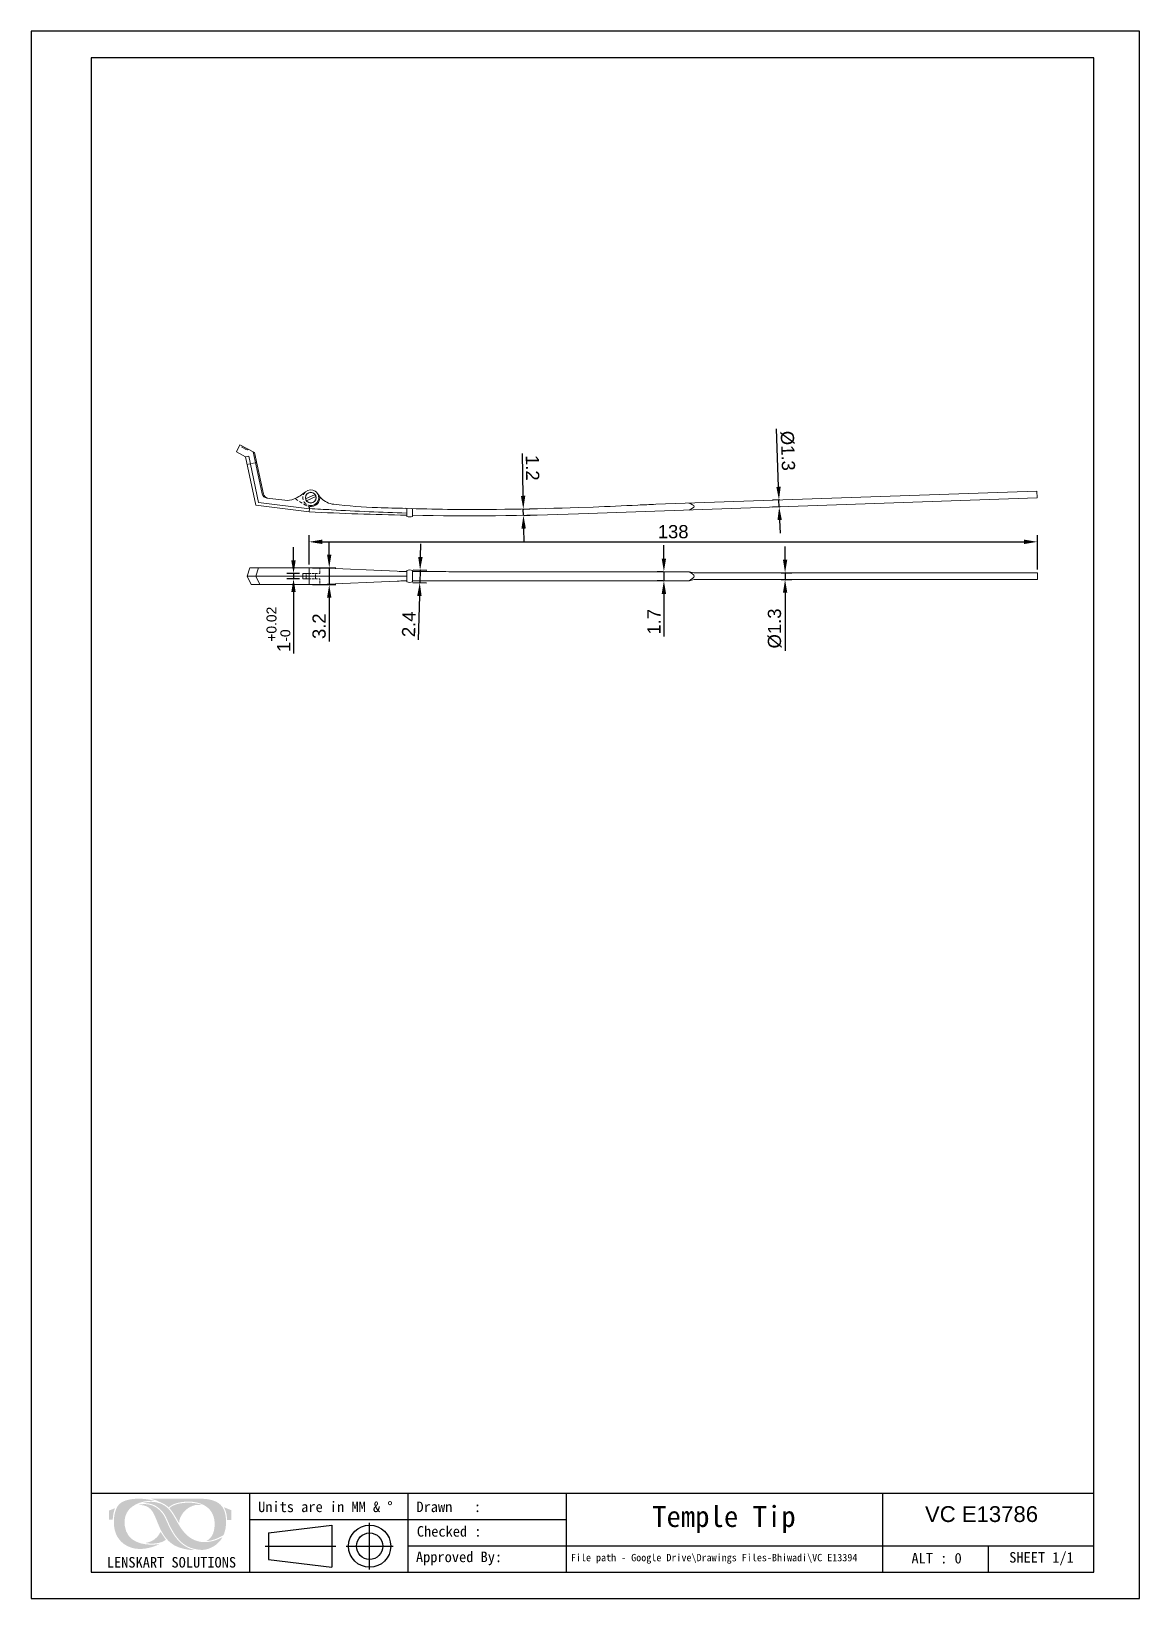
# Model space of a CAD drawing. Header units: inches. Extents: x 1 to 211, y -172 to 125.
import ezdxf

# ---------------------------------------------------------------- set-up
doc = ezdxf.new("R2010")
doc.units = ezdxf.units.IN
doc.header["$MEASUREMENT"] = 0
doc.linetypes.add('HIDDEN', pattern=[9.525, 6.35, -3.175])
doc.layers.add('Dimension', color=3, linetype='Continuous')
doc.layers.add('图框-线条', color=7, linetype='Continuous')
doc.layers.add('绘图层', color=7, linetype='Continuous', lineweight=15)
doc.styles.get("Standard").update_dxf_attribs({"font": 'arial.ttf'})
doc.styles.add('宋体', font='SimSun.ttf')
doc.styles.add('样式 1', font='romant.shx')
doc.dimstyles.new('ISO-25$0', dxfattribs={"dimtxt": 2.5, "dimasz": 2.5, "dimexe": 0.5, "dimexo": 1, "dimgap": 1, "dimtad": 0, "dimtih": 1, "dimtoh": 1, "dimdec": 1, "dimzin": 10, "dimdsep": 46, "dimlunit": 6, "dimtxsty": '样式 1', "dimcen": 0, "dimclrd": 256, "dimclre": 256, "dimclrt": 7, "dimazin": 0, "dimtfac": 1, "dimtdec": 1, "dimtofl": 0, "dimtmove": 0, "dimatfit": 0, "dimfxl": 1, "dimtolj": 1, "dimtzin": 10, "dimarcsym": 0})

# ---------------------------------------------------------------- blocks, each defined once
blk = doc.blocks.new('*D10')
at = {"layer": 'Defpoints', "color": 0, "transparency": 16777216}
for p in [(191.7, 28.46), (53.7, 23.55), (191.7, 22.6)]:
    blk.add_point(p, dxfattribs=at)
at = {"layer": 'Dimension', "color": 0, "lineweight": -2, "transparency": 16777216}
for p, q in [((53.7, 24.18), (53.7, 29.71)), ((191.7, 23.23), (191.7, 29.71)), ((56.2, 28.46), (189.2, 28.46))]:
    blk.add_line(p, q, dxfattribs=at)
at = {"layer": 'Dimension', "color": 0, "transparency": 16777216}
for points in [[(56.2, 28.88), (56.2, 28.05), (53.7, 28.46)], [(189.2, 28.88), (189.2, 28.05), (191.7, 28.46)]]:
    blk.add_solid(points, dxfattribs=at)
at = {"layer": 'Dimension', "color": 0, "transparency": 16777216, "insert": (122.7, 30.37), "char_height": 2.5, "attachment_point": 5}
blk.add_mtext('138', dxfattribs=at)
blk = doc.blocks.new('*D11')
at = {"layer": 'Defpoints', "color": 0, "transparency": 16777216}
for p in [(142.55, 22.6), (142.55, 21.3), (143.9, 21.3)]:
    blk.add_point(p, dxfattribs=at)
at = {"layer": 'Dimension', "color": 0, "lineweight": -2, "transparency": 16777216}
for p, q in [((143.9, 25.1), (143.9, 27.6)), ((143.17, 22.6), (145.15, 22.6)), ((143.17, 21.3), (145.15, 21.3)), ((143.9, 22.6), (143.9, 21.3)), ((143.9, 18.8), (143.9, 7.78))]:
    blk.add_line(p, q, dxfattribs=at)
at = {"layer": 'Dimension', "color": 0, "transparency": 16777216}
for points in [[(143.49, 25.1), (144.32, 25.1), (143.9, 22.6)], [(143.49, 18.8), (144.32, 18.8), (143.9, 21.3)]]:
    blk.add_solid(points, dxfattribs=at)
at = {"layer": 'Dimension', "color": 0, "transparency": 16777216, "insert": (141.93, 12.04), "char_height": 2.5, "attachment_point": 5, "rotation": 90}
blk.add_mtext('%%c1.3', dxfattribs=at)
blk = doc.blocks.new('*D12')
at = {"layer": 'Defpoints', "color": 0, "transparency": 16777216}
for p in [(120.94, 21.1), (121.33, 22.8), (121.33, 21.1)]:
    blk.add_point(p, dxfattribs=at)
at = {"layer": 'Dimension', "color": 0, "lineweight": -2, "transparency": 16777216}
for p, q in [((120.94, 25.3), (120.94, 27.8)), ((120.71, 22.8), (119.69, 22.8)), ((120.71, 21.1), (119.69, 21.1)), ((120.94, 22.8), (120.94, 21.1)), ((120.94, 18.6), (120.94, 10.54))]:
    blk.add_line(p, q, dxfattribs=at)
at = {"layer": 'Dimension', "color": 0, "transparency": 16777216}
for points in [[(120.52, 25.3), (121.35, 25.3), (120.94, 22.8)], [(120.52, 18.6), (121.35, 18.6), (120.94, 21.1)]]:
    blk.add_solid(points, dxfattribs=at)
at = {"layer": 'Dimension', "color": 0, "transparency": 16777216, "insert": (119.06, 13.32), "char_height": 2.5, "attachment_point": 5, "rotation": 90}
blk.add_mtext('1.7', dxfattribs=at)
blk = doc.blocks.new('*D13')
at = {"layer": 'Defpoints', "color": 0, "transparency": 16777216}
for p in [(72.82, 23.15), (72.75, 20.75), (74.68, 20.71)]:
    blk.add_point(p, dxfattribs=at)
at = {"layer": 'Dimension', "color": 0, "lineweight": -2, "transparency": 16777216}
for p, q in [((74.8, 25.6), (74.86, 28.1)), ((73.44, 23.14), (75.99, 23.07)), ((74.74, 23.1), (74.68, 20.71)), ((73.38, 20.74), (75.93, 20.67)), ((74.61, 18.21), (74.4, 9.87))]:
    blk.add_line(p, q, dxfattribs=at)
at = {"layer": 'Dimension', "color": 0, "transparency": 16777216}
for points in [[(74.38, 25.61), (75.22, 25.59), (74.74, 23.1)], [(74.2, 18.22), (75.03, 18.2), (74.68, 20.71)]]:
    blk.add_solid(points, dxfattribs=at)
at = {"layer": 'Dimension', "color": 0, "transparency": 16777216, "insert": (72.6, 12.84), "char_height": 2.5, "attachment_point": 5, "rotation": 88.549}
blk.add_mtext('2.4', dxfattribs=at)
blk = doc.blocks.new('*D14')
at = {"layer": 'Defpoints', "color": 0, "transparency": 16777216}
for p in [(53.7, 23.55), (53.7, 20.35), (57.53, 20.35)]:
    blk.add_point(p, dxfattribs=at)
at = {"layer": 'Dimension', "color": 0, "lineweight": -2, "transparency": 16777216}
for p, q in [((57.53, 26.05), (57.53, 28.55)), ((54.33, 23.55), (58.78, 23.55)), ((57.53, 23.55), (57.53, 20.35)), ((54.33, 20.35), (58.78, 20.35)), ((57.53, 17.85), (57.53, 9.58))]:
    blk.add_line(p, q, dxfattribs=at)
at = {"layer": 'Dimension', "color": 0, "transparency": 16777216}
for points in [[(57.11, 26.05), (57.94, 26.05), (57.53, 23.55)], [(57.11, 17.85), (57.94, 17.85), (57.53, 20.35)]]:
    blk.add_solid(points, dxfattribs=at)
at = {"layer": 'Dimension', "color": 0, "transparency": 16777216, "insert": (55.62, 12.47), "char_height": 2.5, "attachment_point": 5, "rotation": 90}
blk.add_mtext('3.2', dxfattribs=at)
blk = doc.blocks.new('*D15')
at = {"layer": 'Defpoints', "color": 0, "transparency": 16777216}
for p in [(50.76, 21.45), (52.53, 22.45), (52.53, 21.45)]:
    blk.add_point(p, dxfattribs=at)
at = {"layer": 'Dimension', "color": 0, "lineweight": -2, "transparency": 16777216}
for p, q in [((50.76, 24.95), (50.76, 27.45)), ((51.91, 22.45), (49.51, 22.45)), ((51.91, 21.45), (49.51, 21.45)), ((50.76, 22.45), (50.76, 21.45)), ((50.76, 18.95), (50.76, 7.3))]:
    blk.add_line(p, q, dxfattribs=at)
at = {"layer": 'Dimension', "color": 0, "transparency": 16777216}
for points in [[(50.34, 24.95), (51.17, 24.95), (50.76, 22.45)], [(50.34, 18.95), (51.17, 18.95), (50.76, 21.45)]]:
    blk.add_solid(points, dxfattribs=at)
at = {"layer": 'Dimension', "color": 0, "transparency": 16777216, "insert": (47.9, 11.88), "char_height": 2.5, "attachment_point": 5, "rotation": 90}
blk.add_mtext('1{\\H1.875;\\S+0.02^ -0;}', dxfattribs=at)
blk = doc.blocks.new('*D16')
at = {"layer": 'Defpoints', "color": 0, "transparency": 16777216}
for p in [(93.8, 34.67), (93.82, 33.47), (94.3, 34.68)]:
    blk.add_point(p, dxfattribs=at)
at = {"layer": 'Dimension', "color": 0, "lineweight": -2, "transparency": 16777216}
for p, q in [((94.26, 37.18), (94.13, 45.22)), ((94.32, 33.48), (94.3, 34.68)), ((94.43, 34.68), (95.55, 34.7)), ((94.45, 33.48), (95.57, 33.5)), ((94.36, 30.98), (94.41, 28.48))]:
    blk.add_line(p, q, dxfattribs=at)
at = {"layer": 'Dimension', "color": 0, "transparency": 16777216}
for points in [[(94.68, 37.19), (93.84, 37.17), (94.3, 34.68)], [(94.78, 30.99), (93.95, 30.97), (94.32, 33.48)]]:
    blk.add_solid(points, dxfattribs=at)
at = {"layer": 'Dimension', "color": 0, "transparency": 16777216, "insert": (96.05, 42.48), "char_height": 2.5, "attachment_point": 5, "rotation": 270.9532}
blk.add_mtext('1.2', dxfattribs=at)
blk = doc.blocks.new('*D17')
at = {"layer": 'Defpoints', "color": 0, "transparency": 16777216}
for p in [(142.74, 36.38), (143.55, 36.41), (143.59, 35.11)]:
    blk.add_point(p, dxfattribs=at)
at = {"layer": 'Dimension', "color": 0, "lineweight": -2, "transparency": 16777216}
for p, q in [((142.65, 38.88), (142.27, 49.89)), ((142.92, 36.39), (141.49, 36.34)), ((142.78, 35.08), (142.74, 36.38)), ((142.97, 35.09), (141.54, 35.04)), ((142.87, 32.58), (142.96, 30.09))]:
    blk.add_line(p, q, dxfattribs=at)
at = {"layer": 'Dimension', "color": 0, "transparency": 16777216}
for points in [[(143.07, 38.89), (142.24, 38.87), (142.74, 36.38)], [(143.29, 32.6), (142.46, 32.57), (142.78, 35.08)]]:
    blk.add_solid(points, dxfattribs=at)
at = {"layer": 'Dimension', "color": 0, "transparency": 16777216, "insert": (144.39, 45.71), "char_height": 2.5, "attachment_point": 5, "rotation": 272}
blk.add_mtext('%%c1.3', dxfattribs=at)

msp = doc.modelspace()

# ---------------------------------------------------------------- hatches: boundary and pattern name
at = {"layer": '图框-线条', "lineweight": 0, "ltscale": 0.1}
h = msp.add_hatch(color=252, dxfattribs=at)
edge = h.paths.add_edge_path()
edge.add_spline(control_points=[(15.79, -155.11), (15.79, -155.11), (15.79, -156.82), (15.79, -156.82), (15.79, -156.82), (15.79, -156.82), (16.5, -156.82), (16.5, -156.82), (16.5, -156.82), (16.55, -156.42), (16.56, -156.07), (16.64, -155.67), (16.64, -155.67), (16.71, -155.32), (16.81, -154.97), (16.94, -154.67), (16.94, -154.67), (16.94, -154.67), (15.79, -155.11), (15.79, -155.11)], knot_values=[0, 0, 0, 0, 0.166667, 0.166667, 0.166667, 0.166667, 0.333333, 0.333333, 0.333333, 0.333333, 0.5, 0.5, 0.5, 0.5, 0.666667, 0.666667, 0.666667, 0.666667, 1, 1, 1, 1], degree=3, periodic=0)
edge = h.paths.add_edge_path()
edge.add_spline(control_points=[(38.19, -156.9), (38.19, -156.9), (38.99, -156.9), (38.99, -156.9), (38.99, -156.9), (38.99, -156.9), (39, -155.05), (39, -155.05), (39, -155.05), (39, -155.05), (37.59, -154.49), (37.59, -154.49), (37.59, -154.49), (37.73, -154.85), (37.89, -155.11), (38, -155.56), (38, -155.56), (38.11, -156.01), (38.15, -156.41), (38.19, -156.9)], knot_values=[0, 0, 0, 0, 0.166667, 0.166667, 0.166667, 0.166667, 0.333333, 0.333333, 0.333333, 0.333333, 0.5, 0.5, 0.5, 0.5, 0.666667, 0.666667, 0.666667, 0.666667, 1, 1, 1, 1], degree=3, periodic=0)
edge = h.paths.add_edge_path(flags=17)
edge.add_spline(control_points=[(22.71, -161.24), (22.84, -161.35), (23.66, -161.36), (23.81, -161.37), (23.81, -161.37), (24.68, -161.39), (26.01, -161.18), (26.58, -160.62), (26.58, -160.62), (26.53, -160.54), (26.5, -160.51), (26.44, -160.44), (26.44, -160.44), (26.44, -160.44), (25.57, -159.15), (25.57, -159.15), (25.57, -159.15), (25.36, -159.41), (25.27, -159.91), (24.47, -160.52), (24.47, -160.52), (23.99, -160.89), (23.44, -161.14), (22.71, -161.24)], knot_values=[0, 0, 0, 0, 0.142857, 0.142857, 0.142857, 0.142857, 0.285714, 0.285714, 0.285714, 0.285714, 0.428571, 0.428571, 0.428571, 0.428571, 0.571429, 0.571429, 0.571429, 0.571429, 0.714286, 0.714286, 0.714286, 0.714286, 1, 1, 1, 1], degree=3, periodic=0)
edge = h.paths.add_edge_path(flags=17)
edge.add_spline(control_points=[(27.25, -154.66), (27.3, -154.75), (27.32, -154.74), (27.38, -154.81), (27.38, -154.81), (28.03, -155.55), (28.96, -157.34), (29.08, -157.47), (29.08, -157.47), (29.14, -155.97), (30.39, -154.66), (31.62, -154.23), (31.62, -154.23), (32.27, -154), (32.62, -153.99), (33.34, -154.06), (33.34, -154.06), (33.11, -153.87), (32.1, -153.7), (31.84, -153.67), (31.84, -153.67), (30.63, -153.54), (28.88, -153.65), (27.8, -154.25), (27.8, -154.25), (27.63, -154.35), (27.32, -154.54), (27.25, -154.66)], knot_values=[0, 0, 0, 0, 0.125, 0.125, 0.125, 0.125, 0.25, 0.25, 0.25, 0.25, 0.375, 0.375, 0.375, 0.375, 0.5, 0.5, 0.5, 0.5, 0.625, 0.625, 0.625, 0.625, 0.75, 0.75, 0.75, 0.75, 1, 1, 1, 1], degree=3, periodic=0)
edge = h.paths.add_edge_path()
edge.add_spline(control_points=[(26.67, -157.02), (26.27, -156.1), (26.14, -155.85), (25.5, -155.16), (25.5, -155.16), (24.63, -154.21), (23.28, -153.74), (21.96, -153.92), (21.96, -153.92), (21.87, -153.93), (21.79, -153.95), (21.71, -153.96), (21.71, -153.96), (21.71, -153.96), (21.47, -154.03), (21.47, -154.03), (21.47, -154.03), (22.24, -154.07), (22.84, -154.18), (23.35, -154.57), (23.35, -154.57), (23.85, -154.95), (24.05, -155.25), (24.37, -155.92), (24.37, -155.92), (24.9, -157), (25.26, -158.21), (25.85, -159.21), (25.85, -159.21), (26.48, -160.28), (27.09, -161.06), (28.16, -161.68), (28.16, -161.68), (29.01, -162.18), (30.8, -162.65), (31.99, -162.6), (31.99, -162.6), (31.86, -162.53), (31.67, -162.51), (31.52, -162.46), (31.52, -162.46), (29.31, -161.79), (28.03, -159.91), (27.05, -157.85), (27.05, -157.85), (26.92, -157.57), (26.8, -157.3), (26.67, -157.02)], knot_values=[0, 0, 0, 0, 0.076923, 0.076923, 0.076923, 0.076923, 0.153846, 0.153846, 0.153846, 0.153846, 0.230769, 0.230769, 0.230769, 0.230769, 0.307692, 0.307692, 0.307692, 0.307692, 0.384615, 0.384615, 0.384615, 0.384615, 0.461538, 0.461538, 0.461538, 0.461538, 0.538462, 0.538462, 0.538462, 0.538462, 0.615385, 0.615385, 0.615385, 0.615385, 0.692308, 0.692308, 0.692308, 0.692308, 0.769231, 0.769231, 0.769231, 0.769231, 0.846154, 0.846154, 0.846154, 0.846154, 1, 1, 1, 1], degree=3, periodic=0)
edge = h.paths.add_edge_path()
edge.add_spline(control_points=[(37.3, -160.17), (37.26, -160.17), (36.44, -160.56), (36.28, -160.62), (36.28, -160.62), (35.92, -160.76), (35.51, -160.89), (35.12, -160.96), (35.12, -160.96), (34.14, -161.15), (33.43, -161.15), (32.5, -160.88), (32.5, -160.88), (30.91, -160.41), (29.99, -159.3), (29.24, -158.14), (29.24, -158.14), (27.92, -156.09), (27.38, -154.1), (24.83, -153.56), (24.83, -153.56), (24.4, -153.47), (23.89, -153.43), (23.44, -153.46), (23.44, -153.46), (23.13, -153.49), (22.41, -153.56), (22.19, -153.69), (22.19, -153.69), (23.32, -153.67), (24.2, -153.88), (24.99, -154.45), (24.99, -154.45), (26.65, -155.64), (26.7, -156.88), (27.56, -158.42), (27.56, -158.42), (27.98, -159.17), (28.28, -159.74), (28.85, -160.41), (28.85, -160.41), (30.03, -161.8), (31.3, -162.41), (33.24, -162.56), (33.24, -162.56), (34.18, -162.62), (35.12, -162.21), (35.74, -161.82), (35.74, -161.82), (36.17, -161.55), (36.5, -161.22), (36.82, -160.85), (36.82, -160.85), (36.99, -160.66), (37.17, -160.37), (37.3, -160.17)], knot_values=[0, 0, 0, 0, 0.066667, 0.066667, 0.066667, 0.066667, 0.133333, 0.133333, 0.133333, 0.133333, 0.2, 0.2, 0.2, 0.2, 0.266667, 0.266667, 0.266667, 0.266667, 0.333333, 0.333333, 0.333333, 0.333333, 0.4, 0.4, 0.4, 0.4, 0.466667, 0.466667, 0.466667, 0.466667, 0.533333, 0.533333, 0.533333, 0.533333, 0.6, 0.6, 0.6, 0.6, 0.666667, 0.666667, 0.666667, 0.666667, 0.733333, 0.733333, 0.733333, 0.733333, 0.8, 0.8, 0.8, 0.8, 0.866667, 0.866667, 0.866667, 0.866667, 1, 1, 1, 1], degree=3, periodic=0)
edge = h.paths.add_edge_path()
edge.add_spline(control_points=[(27.1, -154.5), (27.66, -154.07), (27.83, -153.93), (28.64, -153.7), (28.64, -153.7), (30.51, -153.18), (32.93, -153.32), (34.39, -154.47), (34.39, -154.47), (35.2, -155.1), (35.85, -156.2), (35.81, -157.75), (35.81, -157.75), (35.79, -158.89), (35.51, -160), (34.6, -160.66), (34.6, -160.66), (34.54, -160.7), (34.29, -160.86), (34.24, -160.87), (34.24, -160.87), (35.12, -160.93), (36.52, -160.33), (37.25, -159.91), (37.25, -159.91), (37.53, -159.75), (37.5, -159.78), (37.62, -159.46), (37.62, -159.46), (38.09, -158.2), (38.1, -156.45), (37.68, -155.22), (37.68, -155.22), (37.48, -154.66), (37.27, -154.36), (36.9, -153.99), (36.9, -153.99), (36.14, -153.23), (34.63, -152.88), (33.54, -152.88), (33.54, -152.88), (30.31, -152.88), (27, -152.84), (23.8, -152.88), (23.8, -152.88), (24.03, -152.98), (24.45, -153.08), (24.72, -153.17), (24.72, -153.17), (24.99, -153.27), (26.17, -153.83), (26.4, -153.97), (26.4, -153.97), (26.72, -154.16), (27.04, -154.47), (27.1, -154.5)], knot_values=[0, 0, 0, 0, 0.066667, 0.066667, 0.066667, 0.066667, 0.133333, 0.133333, 0.133333, 0.133333, 0.2, 0.2, 0.2, 0.2, 0.266667, 0.266667, 0.266667, 0.266667, 0.333333, 0.333333, 0.333333, 0.333333, 0.4, 0.4, 0.4, 0.4, 0.466667, 0.466667, 0.466667, 0.466667, 0.533333, 0.533333, 0.533333, 0.533333, 0.6, 0.6, 0.6, 0.6, 0.666667, 0.666667, 0.666667, 0.666667, 0.733333, 0.733333, 0.733333, 0.733333, 0.8, 0.8, 0.8, 0.8, 0.866667, 0.866667, 0.866667, 0.866667, 1, 1, 1, 1], degree=3, periodic=0)
edge = h.paths.add_edge_path()
edge.add_spline(control_points=[(25.32, -161.46), (25.18, -161.45), (24.92, -161.51), (24.76, -161.53), (24.76, -161.53), (22.19, -161.77), (19.15, -161.09), (18.78, -157.94), (18.78, -157.94), (18.61, -156.48), (19.07, -155.15), (20.24, -154.34), (20.24, -154.34), (21.42, -153.54), (22.59, -153.22), (24.32, -153.27), (24.32, -153.27), (24.32, -153.27), (23.62, -153.08), (23.62, -153.08), (23.62, -153.08), (22.1, -152.75), (19.81, -152.74), (18.46, -153.41), (18.46, -153.41), (17.7, -153.79), (17.27, -154.35), (16.98, -155.31), (16.98, -155.31), (16.48, -156.93), (16.63, -159.42), (17.84, -160.7), (17.84, -160.7), (18, -160.87), (18.07, -160.98), (18.26, -161.13), (18.26, -161.13), (18.45, -161.28), (18.49, -161.34), (18.73, -161.51), (18.73, -161.51), (20.31, -162.62), (22.36, -162.56), (24.16, -161.96), (24.16, -161.96), (24.37, -161.88), (24.57, -161.8), (24.77, -161.72), (24.77, -161.72), (24.89, -161.67), (25.25, -161.47), (25.32, -161.46)], knot_values=[0, 0, 0, 0, 0.071429, 0.071429, 0.071429, 0.071429, 0.142857, 0.142857, 0.142857, 0.142857, 0.214286, 0.214286, 0.214286, 0.214286, 0.285714, 0.285714, 0.285714, 0.285714, 0.357143, 0.357143, 0.357143, 0.357143, 0.428571, 0.428571, 0.428571, 0.428571, 0.5, 0.5, 0.5, 0.5, 0.571429, 0.571429, 0.571429, 0.571429, 0.642857, 0.642857, 0.642857, 0.642857, 0.714286, 0.714286, 0.714286, 0.714286, 0.785714, 0.785714, 0.785714, 0.785714, 0.857143, 0.857143, 0.857143, 0.857143, 1, 1, 1, 1], degree=3, periodic=0)

# ---------------------------------------------------------------- linework, layer by layer
for p, q in [((202.43, 120.2), (12.43, 120.2)), ((12.43, 120.2), (12.43, -166.8)), ((202.43, -166.8), (202.43, 120.2)), ((12.43, -151.8), (202.43, -151.8)), ((42.43, -151.8), (42.43, -166.8)), ((72.43, -151.8), (72.43, -166.8)), ((102.43, -151.8), (102.43, -166.8)), ((162.43, -166.8), (162.43, -151.8)), ((42.43, -156.8), (102.43, -156.8)), ((46.03, -159.36), (58.03, -157.86)), ((46.03, -159.36), (46.03, -164.36)), ((58.03, -157.86), (58.03, -165.86)), ((65.18, -166.31), (65.18, -157.42)), ((45.36, -161.86), (58.76, -161.86)), ((60.73, -161.86), (69.62, -161.86)), ((72.43, -161.8), (202.43, -161.8)), ((182.43, -166.8), (182.43, -161.8)), ((46.03, -164.36), (58.03, -165.86)), ((12.43, -166.8), (202.43, -166.8))]:
    msp.add_line(p, q)
at = {"lineweight": 20}
for p, q in [((39.93, 45.49), (40.61, 46.82)), ((41.69, 44.59), (39.93, 45.49)), ((40.61, 46.82), (43.38, 45.41)), ((52.53, 22.45), (52.53, 21.45)), ((53.7, 22.45), (52.53, 22.45)), ((53.7, 21.45), (52.53, 21.45))]:
    msp.add_line(p, q, dxfattribs=at)
at = {"color": 4, "linetype": 'HIDDEN', "lineweight": 20, "ltscale": 0.006299}
for p, q in [((40.96, 46.42), (41.05, 46.59)), ((42.03, 45.87), (42.12, 46.05))]:
    msp.add_line(p, q, dxfattribs=at)
at = {"color": 4, "linetype": 'HIDDEN', "lineweight": 20, "ltscale": 0.037795}
msp.add_line((40.96, 46.42), (42.03, 45.87), dxfattribs=at)
at = {"color": 7, "lineweight": 20}
for p, q in [((42.28, 44.71), (41.69, 44.59)), ((43.65, 35.38), (41.69, 44.59)), ((44.15, 35.92), (42.28, 44.71)), ((44.83, 37.53), (43.12, 45.54)), ((45.06, 37.5), (43.38, 45.41)), ((53.77, 34.74), (44.15, 35.92)), ((49.09, 36.33), (45.68, 36.74)), ((53.06, 36.58), (54.83, 37.43)), ((53.24, 36.22), (55, 37.07)), ((104.78, 33.76), (191.66, 36.79)), ((119.38, 35.57), (191.62, 38.09)), ((191.66, 36.79), (191.62, 38.09)), ((53.7, 34.15), (43.65, 35.38)), ((53.83, 35.34), (53.7, 34.15)), ((72.2, 33.29), (72.2, 34.8)), ((73.3, 33.26), (73.3, 34.77)), ((104.74, 34.95), (107.56, 35.05)), ((42.49, 23.55), (42, 21.95)), ((53.7, 21.95), (42, 21.95)), ((42, 21.95), (42.72, 20.35)), ((55.7, 23.55), (42.49, 23.55)), ((44.14, 23.55), (43.65, 21.95)), ((43.65, 21.95), (44.36, 20.35)), ((53.7, 20.35), (53.7, 23.55)), ((53.7, 21.95), (72.2, 21.95)), ((55.7, 23.55), (70.42, 22.88)), ((55.7, 20.35), (70.42, 21.02)), ((71.79, 22.85), (72.2, 22.85)), ((71.79, 21.05), (72.2, 21.05)), ((72.2, 20.89), (72.2, 23.02)), ((73.3, 20.89), (73.3, 23.02)), ((73.3, 22.85), (74.68, 22.85)), ((73.3, 21.05), (74.68, 21.05)), ((76.98, 22.84), (79.02, 22.82)), ((76.98, 21.07), (79.02, 21.09)), ((81.32, 22.8), (125.7, 22.8)), ((81.32, 21.1), (125.7, 21.1)), ((125.7, 22.8), (126.7, 22.6)), ((126.7, 21.3), (125.7, 21.1)), ((126.7, 22.6), (191.7, 22.6)), ((126.7, 21.3), (191.7, 21.3)), ((191.7, 21.3), (191.7, 22.6)), ((55.7, 20.35), (42.72, 20.35))]:
    msp.add_line(p, q, dxfattribs=at)
at = {"color": 4, "linetype": 'HIDDEN', "lineweight": 20, "ltscale": 0.050394}
msp.add_line((43.57, 43.45), (42, 43.12), dxfattribs=at)
at = {"color": 4, "linetype": 'HIDDEN', "lineweight": 20, "ltscale": 0.007328}
msp.add_line((43.8, 43.42), (43.57, 43.45), dxfattribs=at)
at = {"color": 4, "linetype": 'HIDDEN', "lineweight": 20, "ltscale": 0.031496}
for p, q in [((53.16, 22.45), (53.16, 21.45)), ((54.91, 22.45), (54.91, 21.45))]:
    msp.add_line(p, q, dxfattribs=at)
at = {"color": 4, "linetype": 'HIDDEN', "lineweight": 20, "ltscale": 0.063907}
for p, q in [((53.7, 22.45), (55.73, 22.45)), ((53.7, 21.45), (55.73, 21.45))]:
    msp.add_line(p, q, dxfattribs=at)
at = {"color": 4, "linetype": 'HIDDEN', "lineweight": 20, "ltscale": 0.034604}
for p, q in [((55.73, 23.55), (55.73, 22.45)), ((55.73, 21.45), (55.73, 20.36))]:
    msp.add_line(p, q, dxfattribs=at)
msp.add_lwpolyline([(1.08, -171.8), (211.08, -171.8), (211.08, 125.2), (1.08, 125.2)], close=True)
at = {"color": 7, "lineweight": 20}
for radius in [1.02, 1]:
    msp.add_circle((54.03, 36.83), radius, dxfattribs=at)
for radius in [4, 2.5]:
    msp.add_circle((65.18, -161.86), radius)
for centre, radius, start, end in [((45.81, 37.74), 1, 192, 263), ((46.04, 37.71), 1, 192, 263), ((49.51, 39.8), 3.5, 263, 293.4607), ((47.72, 43.93), 8, 293.4607, 311.6287), ((54.03, 36.83), 1.5, 262.1998, 131.6287), ((54.03, 36.83), 1.7, 262.4116, 7.5122), ((59.56, 40.25), 5, 211.8249, 224.6655), ((58.84, 39.55), 4, 224.6655, 263.6508), ((83.84, 633.39), 600, 267.12113, 268.88889), ((34.92, -375.52), 410.7, 86.7864, 87.3693), ((83.81, 468.82), 435.06, 266.5909, 268.4713), ((72.06, 158.33), 123.51, 263.6508, 267.5042), ((83.84, 633.39), 598.7, 268.35795, 268.87176), ((85.89, 418.68), 384.12, 267.9356, 269.1147), ((83.84, 633.39), 600, 268.99395, 272), ((83.84, 633.39), 598.8, 269.62814, 272), ((90.11, 534.75), 500, 272, 272.9685), ((126.36, -164.31), 200, 92, 92.9685), ((71.79, 52.85), 30, 267.3974, 270), ((71.79, -8.95), 30, 90, 92.6026), ((72.75, 21.97), 1.18, 62.3311, 117.6689), ((72.75, 21.94), 1.18, 242.3311, 297.6689), ((74.68, -177.15), 200, 89.3396, 90), ((74.68, 221.05), 200, 270, 270.6604), ((81.32, 222.8), 200, 269.3396, 270), ((81.32, -178.9), 200, 90, 90.6604)]:
    msp.add_arc(centre, radius, start, end, dxfattribs=at)
at = {"color": 4, "linetype": 'HIDDEN', "lineweight": 20, "ltscale": 0.100574}
msp.add_arc((65.4, 57.14), 25, 235.0198, 242.3382, dxfattribs=at)
at = {"color": 4, "linetype": 'HIDDEN', "lineweight": 20, "ltscale": 0.107664}
msp.add_arc((54.03, 36.83), 1.5, 131.6287, 262.1998, dxfattribs=at)
at = {"lineweight": 20}
msp.add_arc((72.78, 34.7), 1.53, 247.8386, 289.9953, dxfattribs=at)
at = {"color": 7, "lineweight": 20}
for points in [[(125.7, 34.49), (126.68, 35.17), (125.66, 35.79)], [(125.7, 21.1), (126.7, 21.95), (125.7, 22.8)]]:
    msp.add_spline(points, degree=3, dxfattribs=at)

# ---------------------------------------------------------------- texts
at = {"insert": (181.12, -155.8), "char_height": 3, "width": 34.3483, "attachment_point": 5}
msp.add_mtext('VC E13786', dxfattribs=at)
at = {"layer": '绘图层', "color": 7, "linetype": 'ByBlock', "lineweight": 9, "attachment_point": 5, "style": '宋体'}
for s, insert, char_height, width in [('\\pxql;{\\fNSimSun|b0|i0|c0|p49;Units are in MM & %%D}', (59.32, -154.42), 2, 30.5443), ('\\pxql;{\\fNSimSun|b0|i0|c0|p49;Drawn   : }', (89.32, -154.42), 2, 30.5443), ('{\\fNSimSun|b0|i0|c0|p49;Temple Tip}', (132.31, -156.8), 4, 58.2869), ('\\pxql;{\\fNSimSun|b0|i0|c0|p49;Checked : }', (85.58, -159.07), 2, 22.9015), ('\\pxql;{\\fNSimSun|b0|i0|c0|p49;Approved By:}', (85.41, -164.18), 2, 22.9015), ('\\pxql;{\\fNSimSun|b0|i0|c0|p49;File path - Google Drive\\\\Drawings Files-Bhiwadi\\\\VC E13394}', (148.26, -164.25), 1.4, 89.89), ('{\\fNSimSun|b0|i0|c0|p49;ALT : 0}', (172.61, -164.15), 2, 17.2791), ('{\\fNSimSun|b0|i0|c0|p49;SHEET 1/1}', (192.49, -164.22), 2, 17.2791), ('{\\fSimSun|b0|i0|c134|p2;LENSKART SOLUTIONS}', (27.63, -164.93), 2, 58.9745)]:
    msp.add_mtext(s, dxfattribs=dict(at, insert=insert, char_height=char_height, width=width))

# ---------------------------------------------------------------- dimensions: what is measured, and where the dimension line sits
at = {"layer": 'Dimension'}
for p1, p2, distance, override, picture, middle in [((143.59, 35.11), (143.55, 36.41), 0.81, {"dimexe": 1.25, "dimexo": 0.625, "dimgap": 0.625, "dimtad": 1, "dimtih": 0, "dimtoh": 0, "dimzin": 8, "dimlunit": 2, "dimpost": '%%c<>', "dimtxsty": 'Standard', "dimcen": 2.5, "dimclrd": 0, "dimclre": 0, "dimclrt": 0, "dimadec": 0, "dimtdec": 2, "dimtofl": 1, "dimatfit": 3, "dimtolj": 0, "dimtzin": 8}, '*D17', (144.39, 45.71)), ((93.82, 33.47), (93.8, 34.67), -0.5, {"dimexe": 1.25, "dimexo": 0.625, "dimgap": 0.625, "dimtad": 1, "dimtih": 0, "dimtoh": 0, "dimzin": 8, "dimlunit": 2, "dimtxsty": 'Standard', "dimcen": 2.5, "dimclrd": 0, "dimclre": 0, "dimclrt": 0, "dimadec": 0, "dimtdec": 2, "dimtofl": 1, "dimatfit": 3, "dimtolj": 0, "dimtzin": 8}, '*D16', (96.05, 42.48)), ((53.7, 23.55), (53.7, 20.35), 3.82, {"dimexe": 1.25, "dimexo": 0.625, "dimgap": 0.625, "dimtad": 1, "dimtih": 0, "dimtoh": 0, "dimzin": 8, "dimlunit": 2, "dimtxsty": 'Standard', "dimcen": 2.5, "dimclrd": 0, "dimclre": 0, "dimclrt": 0, "dimadec": 0, "dimtdec": 2, "dimtofl": 1, "dimatfit": 3, "dimtolj": 0, "dimtzin": 8}, '*D14', (55.62, 12.47)), ((72.82, 23.15), (72.75, 20.75), 1.92, {"dimexe": 1.25, "dimexo": 0.625, "dimgap": 0.625, "dimtad": 1, "dimtih": 0, "dimtoh": 0, "dimzin": 8, "dimlunit": 2, "dimtxsty": 'Standard', "dimcen": 2.5, "dimclrd": 0, "dimclre": 0, "dimclrt": 0, "dimadec": 0, "dimtdec": 2, "dimtofl": 1, "dimatfit": 3, "dimtolj": 0, "dimtzin": 8}, '*D13', (72.6, 12.84)), ((121.33, 22.8), (121.33, 21.1), -0.4, {"dimexe": 1.25, "dimexo": 0.625, "dimgap": 0.625, "dimtad": 1, "dimtih": 0, "dimtoh": 0, "dimzin": 8, "dimlunit": 2, "dimtxsty": 'Standard', "dimcen": 2.5, "dimclrd": 0, "dimclre": 0, "dimclrt": 0, "dimadec": 0, "dimtdec": 2, "dimtofl": 1, "dimatfit": 3, "dimtolj": 0, "dimtzin": 8}, '*D12', (119.06, 13.32)), ((142.55, 22.6), (142.55, 21.3), 1.36, {"dimexe": 1.25, "dimexo": 0.625, "dimgap": 0.625, "dimtad": 1, "dimtih": 0, "dimtoh": 0, "dimzin": 8, "dimlunit": 2, "dimpost": '%%c<>', "dimtxsty": 'Standard', "dimcen": 2.5, "dimclrd": 0, "dimclre": 0, "dimclrt": 0, "dimadec": 0, "dimtdec": 2, "dimtofl": 1, "dimatfit": 3, "dimtolj": 0, "dimtzin": 8}, '*D11', (141.93, 12.04))]:
    dim = msp.add_aligned_dim(p1=p1, p2=p2, distance=distance, dimstyle='ISO-25$0', override=override, dxfattribs=at)
    dim.commit()
    dim.dimension.update_dxf_attribs({"geometry": picture, "text_midpoint": middle})
dim = msp.add_linear_dim(base=(191.7, 28.46), p1=(53.7, 23.55), p2=(191.7, 22.6), dimstyle='ISO-25$0', override={"dimexe": 1.25, "dimexo": 0.625, "dimgap": 0.625, "dimtad": 1, "dimtih": 0, "dimtoh": 0, "dimzin": 8, "dimlunit": 2, "dimtxsty": 'Standard', "dimcen": 2.5, "dimclrd": 0, "dimclre": 0, "dimclrt": 0, "dimadec": 0, "dimtdec": 2, "dimtofl": 1, "dimatfit": 3, "dimtolj": 0, "dimtzin": 8}, dxfattribs=at)
dim.commit()
dim.dimension.update_dxf_attribs({"geometry": '*D10', "text_midpoint": (122.7, 30.37)})
dim = msp.add_linear_dim(base=(50.76, 21.45), p1=(52.53, 22.45), p2=(52.53, 21.45), angle=90, dimstyle='ISO-25$0', override={"dimexe": 1.25, "dimexo": 0.625, "dimgap": 0.625, "dimtad": 1, "dimtih": 0, "dimtoh": 0, "dimzin": 8, "dimlunit": 2, "dimtxsty": 'Standard', "dimcen": 2.5, "dimclrd": 0, "dimclre": 0, "dimclrt": 0, "dimadec": 0, "dimtol": 1, "dimtp": 0.02, "dimtfac": 0.75, "dimtdec": 2, "dimtofl": 1, "dimatfit": 3, "dimtolj": 0, "dimtzin": 8}, dxfattribs=at)
dim.commit()
dim.dimension.update_dxf_attribs({"geometry": '*D15', "text_midpoint": (47.9, 11.88)})

doc.saveas('drawing.dxf')
